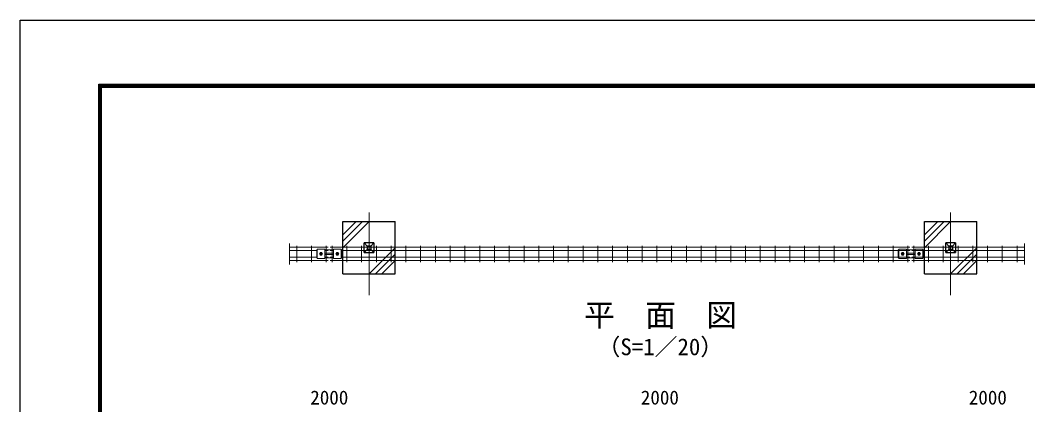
# Model space of a CAD drawing. Units: millimetres, scale not verified. Extents: x -4200 to 4200, y -2970 to 2970.
# Drawn here: x -4200 to -735, y 1649 to 2970 of the extents above; entities that cross this region are included whole.
import ezdxf
from ezdxf.enums import TextEntityAlignment as Align

# ---------------------------------------------------------------- set-up
doc = ezdxf.new("R2010")
doc.units = ezdxf.units.MM
doc.header["$LTSCALE"] = 10
doc.linetypes.add('USER1', pattern=[50.8, 31.75, -6.35, 6.35, -6.35])
for name, color, linetype, lineweight in [('0-0_D-TTL-TXT', 7, 'Continuous', 25), ('0-1_D-STR-DIM', 7, 'Continuous', 13), ('0-2_D-STR3', 3, 'Continuous', 13), ('0-3_D-BMK', 2, 'USER1', 13), ('0-4_D-STR1', 1, 'Continuous', 25), ('0-5_D-STR2', 7, 'Continuous', 13), ('0-A_D-STR4', 7, 'Continuous', 25), ('0-B_D-DCR-HCH', 7, 'Continuous', 13), ('0-C_D-TTL', 7, 'Continuous', 25)]:
    doc.layers.add(name, color=color, linetype=linetype, lineweight=lineweight)
doc.styles.add('ＭＳ ゴシック', font='')
doc.styles.get('ＭＳ ゴシック').set_extended_font_data('MS Gothic')

msp = doc.modelspace()

# ---------------------------------------------------------------- linework, layer by layer
at = {"layer": '0-1_D-STR-DIM'}
for p, q in [((-3273.71, 2203.08), (-3273.71, 2130.88)), ((-745.85, 2203.08), (-745.85, 2130.88))]:
    msp.add_line(p, q, dxfattribs=at)
at = {"layer": '0-2_D-STR3'}
for p, q in [((-3178.66, 2183.47), (-3151.66, 2183.47)), ((-3178.66, 2183.47), (-3178.66, 2151.31)), ((-3151.66, 2183.47), (-3151.66, 2151.31)), ((-3122.66, 2183.47), (-3122.66, 2151.31)), ((-3122.66, 2183.47), (-3095.66, 2183.47)), ((-3095.66, 2183.47), (-3095.66, 2151.31)), ((-1178.66, 2183.47), (-1151.66, 2183.47)), ((-1178.66, 2183.47), (-1178.66, 2151.31)), ((-1151.66, 2183.47), (-1151.66, 2151.31)), ((-1122.66, 2183.47), (-1122.66, 2151.31)), ((-1122.66, 2183.47), (-1095.66, 2183.47)), ((-1095.66, 2183.47), (-1095.66, 2151.31)), ((-3180.16, 2180.89), (-3180.16, 2153.89)), ((-3178.66, 2180.89), (-3180.16, 2180.89)), ((-3180.16, 2153.89), (-3178.66, 2153.89)), ((-3178.66, 2151.31), (-3151.66, 2151.31)), ((-3167.7, 2171.81), (-3170.25, 2167.39)), ((-3167.7, 2162.98), (-3170.25, 2167.39)), ((-3167.98, 2169.51), (-3166.57, 2168.1)), ((-3167.98, 2165.27), (-3166.57, 2166.69)), ((-3162.61, 2171.81), (-3167.7, 2171.81)), ((-3162.61, 2162.98), (-3167.7, 2162.98)), ((-3167.28, 2170.22), (-3165.86, 2168.81)), ((-3167.28, 2164.56), (-3165.86, 2165.98)), ((-3163.03, 2170.22), (-3164.45, 2168.81)), ((-3163.03, 2164.56), (-3164.45, 2165.98)), ((-3162.33, 2169.51), (-3163.74, 2168.1)), ((-3162.33, 2165.27), (-3163.74, 2166.69)), ((-3162.61, 2171.81), (-3160.06, 2167.39)), ((-3162.61, 2162.98), (-3160.06, 2167.39)), ((-3122.66, 2180.89), (-3151.66, 2180.89)), ((-3151.66, 2153.89), (-3122.66, 2153.89)), ((-3150.66, 2169.89), (-3123.66, 2169.89)), ((-3150.66, 2164.89), (-3123.66, 2164.89)), ((-3122.66, 2151.31), (-3095.66, 2151.31)), ((-3111.7, 2171.81), (-3114.25, 2167.39)), ((-3111.7, 2162.98), (-3114.25, 2167.39)), ((-3111.98, 2169.51), (-3110.57, 2168.1)), ((-3111.98, 2165.27), (-3110.57, 2166.69)), ((-3106.61, 2171.81), (-3111.7, 2171.81)), ((-3106.61, 2162.98), (-3111.7, 2162.98)), ((-3111.28, 2170.22), (-3109.86, 2168.81)), ((-3111.28, 2164.56), (-3109.86, 2165.98)), ((-3107.03, 2170.22), (-3108.45, 2168.81)), ((-3107.03, 2164.56), (-3108.45, 2165.98)), ((-3106.33, 2169.51), (-3107.74, 2168.1)), ((-3106.33, 2165.27), (-3107.74, 2166.69)), ((-3106.61, 2171.81), (-3104.06, 2167.39)), ((-3106.61, 2162.98), (-3104.06, 2167.39)), ((-3094.16, 2180.89), (-3095.66, 2180.89)), ((-3095.66, 2153.89), (-3094.16, 2153.89)), ((-3094.16, 2153.89), (-3094.16, 2180.89)), ((-1180.16, 2180.89), (-1180.16, 2153.89)), ((-1178.66, 2180.89), (-1180.16, 2180.89)), ((-1180.16, 2153.89), (-1178.66, 2153.89)), ((-1178.66, 2151.31), (-1151.66, 2151.31)), ((-1167.7, 2171.81), (-1170.25, 2167.39)), ((-1167.7, 2162.98), (-1170.25, 2167.39)), ((-1167.98, 2169.51), (-1166.57, 2168.1)), ((-1167.98, 2165.27), (-1166.57, 2166.69)), ((-1162.61, 2171.81), (-1167.7, 2171.81)), ((-1162.61, 2162.98), (-1167.7, 2162.98)), ((-1167.28, 2170.22), (-1165.86, 2168.81)), ((-1167.28, 2164.56), (-1165.86, 2165.98)), ((-1163.03, 2170.22), (-1164.45, 2168.81)), ((-1163.03, 2164.56), (-1164.45, 2165.98)), ((-1162.33, 2169.51), (-1163.74, 2168.1)), ((-1162.33, 2165.27), (-1163.74, 2166.69)), ((-1162.61, 2171.81), (-1160.06, 2167.39)), ((-1162.61, 2162.98), (-1160.06, 2167.39)), ((-1122.66, 2180.89), (-1151.66, 2180.89)), ((-1151.66, 2153.89), (-1122.66, 2153.89)), ((-1150.66, 2169.89), (-1123.66, 2169.89)), ((-1150.66, 2164.89), (-1123.66, 2164.89)), ((-1122.66, 2151.31), (-1095.66, 2151.31)), ((-1111.7, 2171.81), (-1114.25, 2167.39)), ((-1111.7, 2162.98), (-1114.25, 2167.39)), ((-1111.98, 2169.51), (-1110.57, 2168.1)), ((-1111.98, 2165.27), (-1110.57, 2166.69)), ((-1106.61, 2171.81), (-1111.7, 2171.81)), ((-1106.61, 2162.98), (-1111.7, 2162.98)), ((-1111.28, 2170.22), (-1109.86, 2168.81)), ((-1111.28, 2164.56), (-1109.86, 2165.98)), ((-1107.03, 2170.22), (-1108.45, 2168.81)), ((-1107.03, 2164.56), (-1108.45, 2165.98)), ((-1106.33, 2169.51), (-1107.74, 2168.1)), ((-1106.33, 2165.27), (-1107.74, 2166.69)), ((-1106.61, 2171.81), (-1104.06, 2167.39)), ((-1106.61, 2162.98), (-1104.06, 2167.39)), ((-1094.16, 2180.89), (-1095.66, 2180.89)), ((-1095.66, 2153.89), (-1094.16, 2153.89)), ((-1094.16, 2153.89), (-1094.16, 2180.89))]:
    msp.add_line(p, q, dxfattribs=at)
for centre in [(-3165.16, 2167.39), (-3109.16, 2167.39), (-1165.16, 2167.39), (-1109.16, 2167.39)]:
    msp.add_circle(centre, 4.41, dxfattribs=at)
for centre, radius, start, end in [((-3167.63, 2169.87), 0.5, 44.99953, 224.99952), ((-3167.63, 2164.92), 0.5, 135, 314.99998), ((-3165.16, 2168.64), 3.75, 57.53826, 122.46174), ((-3165.16, 2166.14), 3.75, 237.53826, 302.46174), ((-3167.28, 2167.39), 1, 314.99999, 45), ((-3165.16, 2169.51), 1, 225.00001, 314.99999), ((-3165.16, 2165.27), 1, 45, 135), ((-3163.03, 2167.39), 1, 135, 225.00001), ((-3162.68, 2169.87), 0.5, 315, 135), ((-3162.68, 2164.92), 0.5, 225.00001, 44.99999), ((-3150.66, 2167.39), 2.5, 90, 113.57818), ((-3150.66, 2167.39), 2.5, 246.42182, 270), ((-3123.66, 2167.39), 2.5, 66.42182, 90), ((-3123.66, 2167.39), 2.5, 270, 293.57818), ((-3111.63, 2169.87), 0.5, 44.99953, 224.99952), ((-3111.63, 2164.92), 0.5, 135, 314.99998), ((-3109.16, 2168.64), 3.75, 57.53826, 122.46174), ((-3109.16, 2166.14), 3.75, 237.53826, 302.46174), ((-3111.28, 2167.39), 1, 314.99999, 45), ((-3109.16, 2169.51), 1, 225.00001, 314.99999), ((-3109.16, 2165.27), 1, 45, 135), ((-3107.03, 2167.39), 1, 135, 225.00001), ((-3106.68, 2169.87), 0.5, 315, 135), ((-3106.68, 2164.92), 0.5, 225.00001, 44.99999), ((-1167.63, 2169.87), 0.5, 44.99953, 224.99952), ((-1167.63, 2164.92), 0.5, 135, 314.99998), ((-1165.16, 2168.64), 3.75, 57.53826, 122.46174), ((-1165.16, 2166.14), 3.75, 237.53826, 302.46174), ((-1167.28, 2167.39), 1, 314.99999, 45), ((-1165.16, 2169.51), 1, 225.00001, 314.99999), ((-1165.16, 2165.27), 1, 45, 135), ((-1163.03, 2167.39), 1, 135, 225.00001), ((-1162.68, 2169.87), 0.5, 315, 135), ((-1162.68, 2164.92), 0.5, 225.00001, 44.99999), ((-1150.66, 2167.39), 2.5, 90, 113.57818), ((-1150.66, 2167.39), 2.5, 246.42182, 270), ((-1123.66, 2167.39), 2.5, 66.42182, 90), ((-1123.66, 2167.39), 2.5, 270, 293.57818), ((-1111.63, 2169.87), 0.5, 44.99953, 224.99952), ((-1111.63, 2164.92), 0.5, 135, 314.99998), ((-1109.16, 2168.64), 3.75, 57.53826, 122.46174), ((-1109.16, 2166.14), 3.75, 237.53826, 302.46174), ((-1111.28, 2167.39), 1, 314.99999, 45), ((-1109.16, 2169.51), 1, 225.00001, 314.99999), ((-1109.16, 2165.27), 1, 45, 135), ((-1107.03, 2167.39), 1, 135, 225.00001), ((-1106.68, 2169.87), 0.5, 315, 135), ((-1106.68, 2164.92), 0.5, 225.00001, 44.99999)]:
    msp.add_arc(centre, radius, start, end, dxfattribs=at)
at = {"layer": '0-3_D-BMK'}
for p, q in [((-3000.2, 2308.89), (-3000.2, 2025.19)), ((-1000.2, 2308.89), (-1000.2, 2025.19))]:
    msp.add_line(p, q, dxfattribs=at)
at = {"layer": '0-4_D-STR1'}
for p, q in [((-2983.7, 2204.79), (-3016.7, 2204.79)), ((-3006.2, 2194.29), (-3016.7, 2204.79)), ((-3016.7, 2171.79), (-3016.7, 2204.79)), ((-2994.2, 2194.29), (-2983.7, 2204.79)), ((-2983.7, 2204.79), (-2983.7, 2171.79)), ((-983.7, 2204.79), (-1016.7, 2204.79)), ((-1016.7, 2171.79), (-1016.7, 2204.79)), ((-1006.2, 2194.29), (-1016.7, 2204.79)), ((-994.2, 2194.29), (-1006.2, 2194.29)), ((-1006.2, 2194.29), (-1006.2, 2182.29)), ((-994.2, 2194.29), (-983.7, 2204.79)), ((-994.2, 2194.29), (-994.2, 2182.29)), ((-983.7, 2204.79), (-983.7, 2171.79)), ((-3006.2, 2182.29), (-3016.7, 2171.79)), ((-3016.7, 2171.79), (-2983.7, 2171.79)), ((-2983.7, 2171.79), (-2994.2, 2182.29)), ((-1006.2, 2182.29), (-1016.7, 2171.79)), ((-1016.7, 2171.79), (-983.7, 2171.79)), ((-994.2, 2182.29), (-1006.2, 2182.29)), ((-983.7, 2171.79), (-994.2, 2182.29))]:
    msp.add_line(p, q, dxfattribs=at)
for points in [[(-2994.2, 2194.29), (-3006.2, 2194.29), (-3006.2, 2182.29)], [(-2994.2, 2194.29), (-2994.2, 2182.29), (-3006.2, 2182.29)]]:
    msp.add_lwpolyline(points, dxfattribs=at)
at = {"layer": '0-5_D-STR2'}
for p, q in [((-3273.71, 2189.99), (-3140.16, 2189.99)), ((-3248.67, 2195.39), (-3248.67, 2139.39)), ((-3197.9, 2195.39), (-3197.9, 2139.39)), ((-3147.13, 2195.39), (-3147.13, 2139.39)), ((-3134.16, 2189.99), (-1140.16, 2189.99)), ((-3127.18, 2195.39), (-3127.18, 2139.39)), ((-3076.41, 2195.39), (-3076.41, 2139.39)), ((-3025.64, 2195.39), (-3025.64, 2139.39)), ((-2974.87, 2195.39), (-2974.87, 2139.39)), ((-2924.1, 2195.39), (-2924.1, 2139.39)), ((-2873.33, 2195.39), (-2873.33, 2139.39)), ((-2822.57, 2195.39), (-2822.57, 2139.39)), ((-2771.8, 2195.39), (-2771.8, 2139.39)), ((-2721.03, 2195.39), (-2721.03, 2139.39)), ((-2670.26, 2195.39), (-2670.26, 2139.39)), ((-2619.49, 2195.39), (-2619.49, 2139.39)), ((-2568.72, 2195.39), (-2568.72, 2139.39)), ((-2517.95, 2195.39), (-2517.95, 2139.39)), ((-2467.18, 2195.39), (-2467.18, 2139.39)), ((-2416.41, 2195.39), (-2416.41, 2139.39)), ((-2365.64, 2195.39), (-2365.64, 2139.39)), ((-2314.87, 2195.39), (-2314.87, 2139.39)), ((-2264.1, 2195.39), (-2264.1, 2139.39)), ((-2213.33, 2195.39), (-2213.33, 2139.39)), ((-2162.57, 2195.39), (-2162.57, 2139.39)), ((-2111.8, 2195.39), (-2111.8, 2139.39)), ((-2061.03, 2195.39), (-2061.03, 2139.39)), ((-2010.26, 2195.39), (-2010.26, 2139.39)), ((-1959.49, 2195.39), (-1959.49, 2139.39)), ((-1908.72, 2195.39), (-1908.72, 2139.39)), ((-1857.95, 2195.39), (-1857.95, 2139.39)), ((-1807.18, 2195.39), (-1807.18, 2139.39)), ((-1756.41, 2195.39), (-1756.41, 2139.39)), ((-1705.64, 2195.39), (-1705.64, 2139.39)), ((-1654.87, 2195.39), (-1654.87, 2139.39)), ((-1604.1, 2195.39), (-1604.1, 2139.39)), ((-1553.33, 2195.39), (-1553.33, 2139.39)), ((-1502.57, 2195.39), (-1502.57, 2139.39)), ((-1451.8, 2195.39), (-1451.8, 2139.39)), ((-1401.03, 2195.39), (-1401.03, 2139.39)), ((-1350.26, 2195.39), (-1350.26, 2139.39)), ((-1299.49, 2195.39), (-1299.49, 2139.39)), ((-1248.72, 2195.39), (-1248.72, 2139.39)), ((-1197.95, 2195.39), (-1197.95, 2139.39)), ((-1147.13, 2195.39), (-1147.13, 2139.39)), ((-1134.16, 2189.99), (-745.85, 2189.99)), ((-1127.18, 2195.39), (-1127.18, 2139.39)), ((-1076.41, 2195.39), (-1076.41, 2139.39)), ((-1025.64, 2195.39), (-1025.64, 2139.39)), ((-974.87, 2195.39), (-974.87, 2139.39)), ((-924.1, 2195.39), (-924.1, 2139.39)), ((-873.33, 2195.39), (-873.33, 2139.39)), ((-822.57, 2195.39), (-822.57, 2139.39)), ((-771.8, 2195.39), (-771.8, 2139.39)), ((-3273.71, 2178.69), (-3178.66, 2178.69)), ((-3273.71, 2156.09), (-3178.66, 2156.09)), ((-3151.66, 2178.69), (-3140.16, 2178.69)), ((-3151.66, 2156.09), (-3140.16, 2156.09)), ((-3134.16, 2178.69), (-3122.66, 2178.69)), ((-3134.16, 2156.09), (-3122.66, 2156.09)), ((-3095.66, 2178.69), (-1140.16, 2178.69)), ((-3095.66, 2156.09), (-1140.16, 2156.09)), ((-1134.16, 2178.69), (-745.85, 2178.69)), ((-1134.16, 2156.09), (-745.85, 2156.09)), ((-3273.71, 2144.79), (-3140.16, 2144.79)), ((-3134.16, 2144.79), (-1140.16, 2144.79)), ((-1134.16, 2144.79), (-745.85, 2144.79))]:
    msp.add_line(p, q, dxfattribs=at)
at = {"layer": '0-A_D-STR4'}
for p, q in [((-3090.2, 2278.29), (-2910.2, 2278.29)), ((-3090.2, 2098.29), (-3090.2, 2278.29)), ((-2910.2, 2098.29), (-2910.2, 2278.29)), ((-1090.2, 2278.29), (-910.2, 2278.29)), ((-1090.2, 2098.29), (-1090.2, 2278.29)), ((-910.2, 2098.29), (-910.2, 2278.29)), ((-3090.2, 2098.29), (-2910.2, 2098.29)), ((-1090.2, 2098.29), (-910.2, 2098.29))]:
    msp.add_line(p, q, dxfattribs=at)
at = {"layer": '0-B_D-DCR-HCH'}
for p, q in [((-3090.2, 2188.29), (-3000.2, 2278.29)), ((-3090.2, 2210.39), (-3022.3, 2278.29)), ((-3090.2, 2232.49), (-3044.39, 2278.29)), ((-1090.2, 2188.29), (-1000.2, 2278.29)), ((-1090.2, 2210.39), (-1022.3, 2278.29)), ((-1090.2, 2232.49), (-1044.39, 2278.29)), ((-2910.2, 2188.29), (-3000.2, 2098.29)), ((-910.2, 2188.29), (-1000.2, 2098.29)), ((-2910.2, 2166.2), (-2978.1, 2098.29)), ((-910.2, 2166.2), (-978.1, 2098.29)), ((-2910.2, 2144.1), (-2956, 2098.29)), ((-910.2, 2144.1), (-956, 2098.29))]:
    msp.add_line(p, q, dxfattribs=at)
at = {"layer": '0-C_D-TTL', "color": 2}
msp.add_lwpolyline([(-4199.74, 2970), (4200.26, 2970), (4200.26, -2970), (-4199.74, -2970)], close=True, dxfattribs=at)
at = {"layer": '0-C_D-TTL'}
for points in [[(-3929.74, 2750), (3930.26, 2750), (3930.26, -2750), (-3929.74, -2750)], [(-3927.24, 2747.5), (3927.76, 2747.5), (3927.76, -2747.5), (-3927.24, -2747.5)], [(-3924.74, 2745), (3925.26, 2745), (3925.26, -2745), (-3924.74, -2745)], [(-3922.24, 2742.5), (3922.76, 2742.5), (3922.76, -2742.5), (-3922.24, -2742.5)], [(-3919.74, 2740), (3920.26, 2740), (3920.26, -2740), (-3919.74, -2740)]]:
    msp.add_lwpolyline(points, close=True, dxfattribs=at)

# ---------------------------------------------------------------- texts
at = {"layer": '0-0_D-TTL-TXT', "style": 'ＭＳ ゴシック'}
for s, height, p in [('平\u3000面\u3000図', 76.98, (-2260.1, 1895.1)), ('（S=1／20）', 57.7, (-2214.61, 1801.9))]:
    msp.add_text(s, height=height, dxfattribs=at).set_placement(p, align=Align.BOTTOM_LEFT)
at = {"layer": '0-1_D-STR-DIM', "style": 'ＭＳ ゴシック'}
for p in [(-3202.21, 1635.38), (-2065.45, 1635.38), (-937.72, 1635.38)]:
    msp.add_text('2000', height=48.09, dxfattribs=at).set_placement(p, align=Align.BOTTOM_LEFT)

doc.saveas('drawing.dxf')
